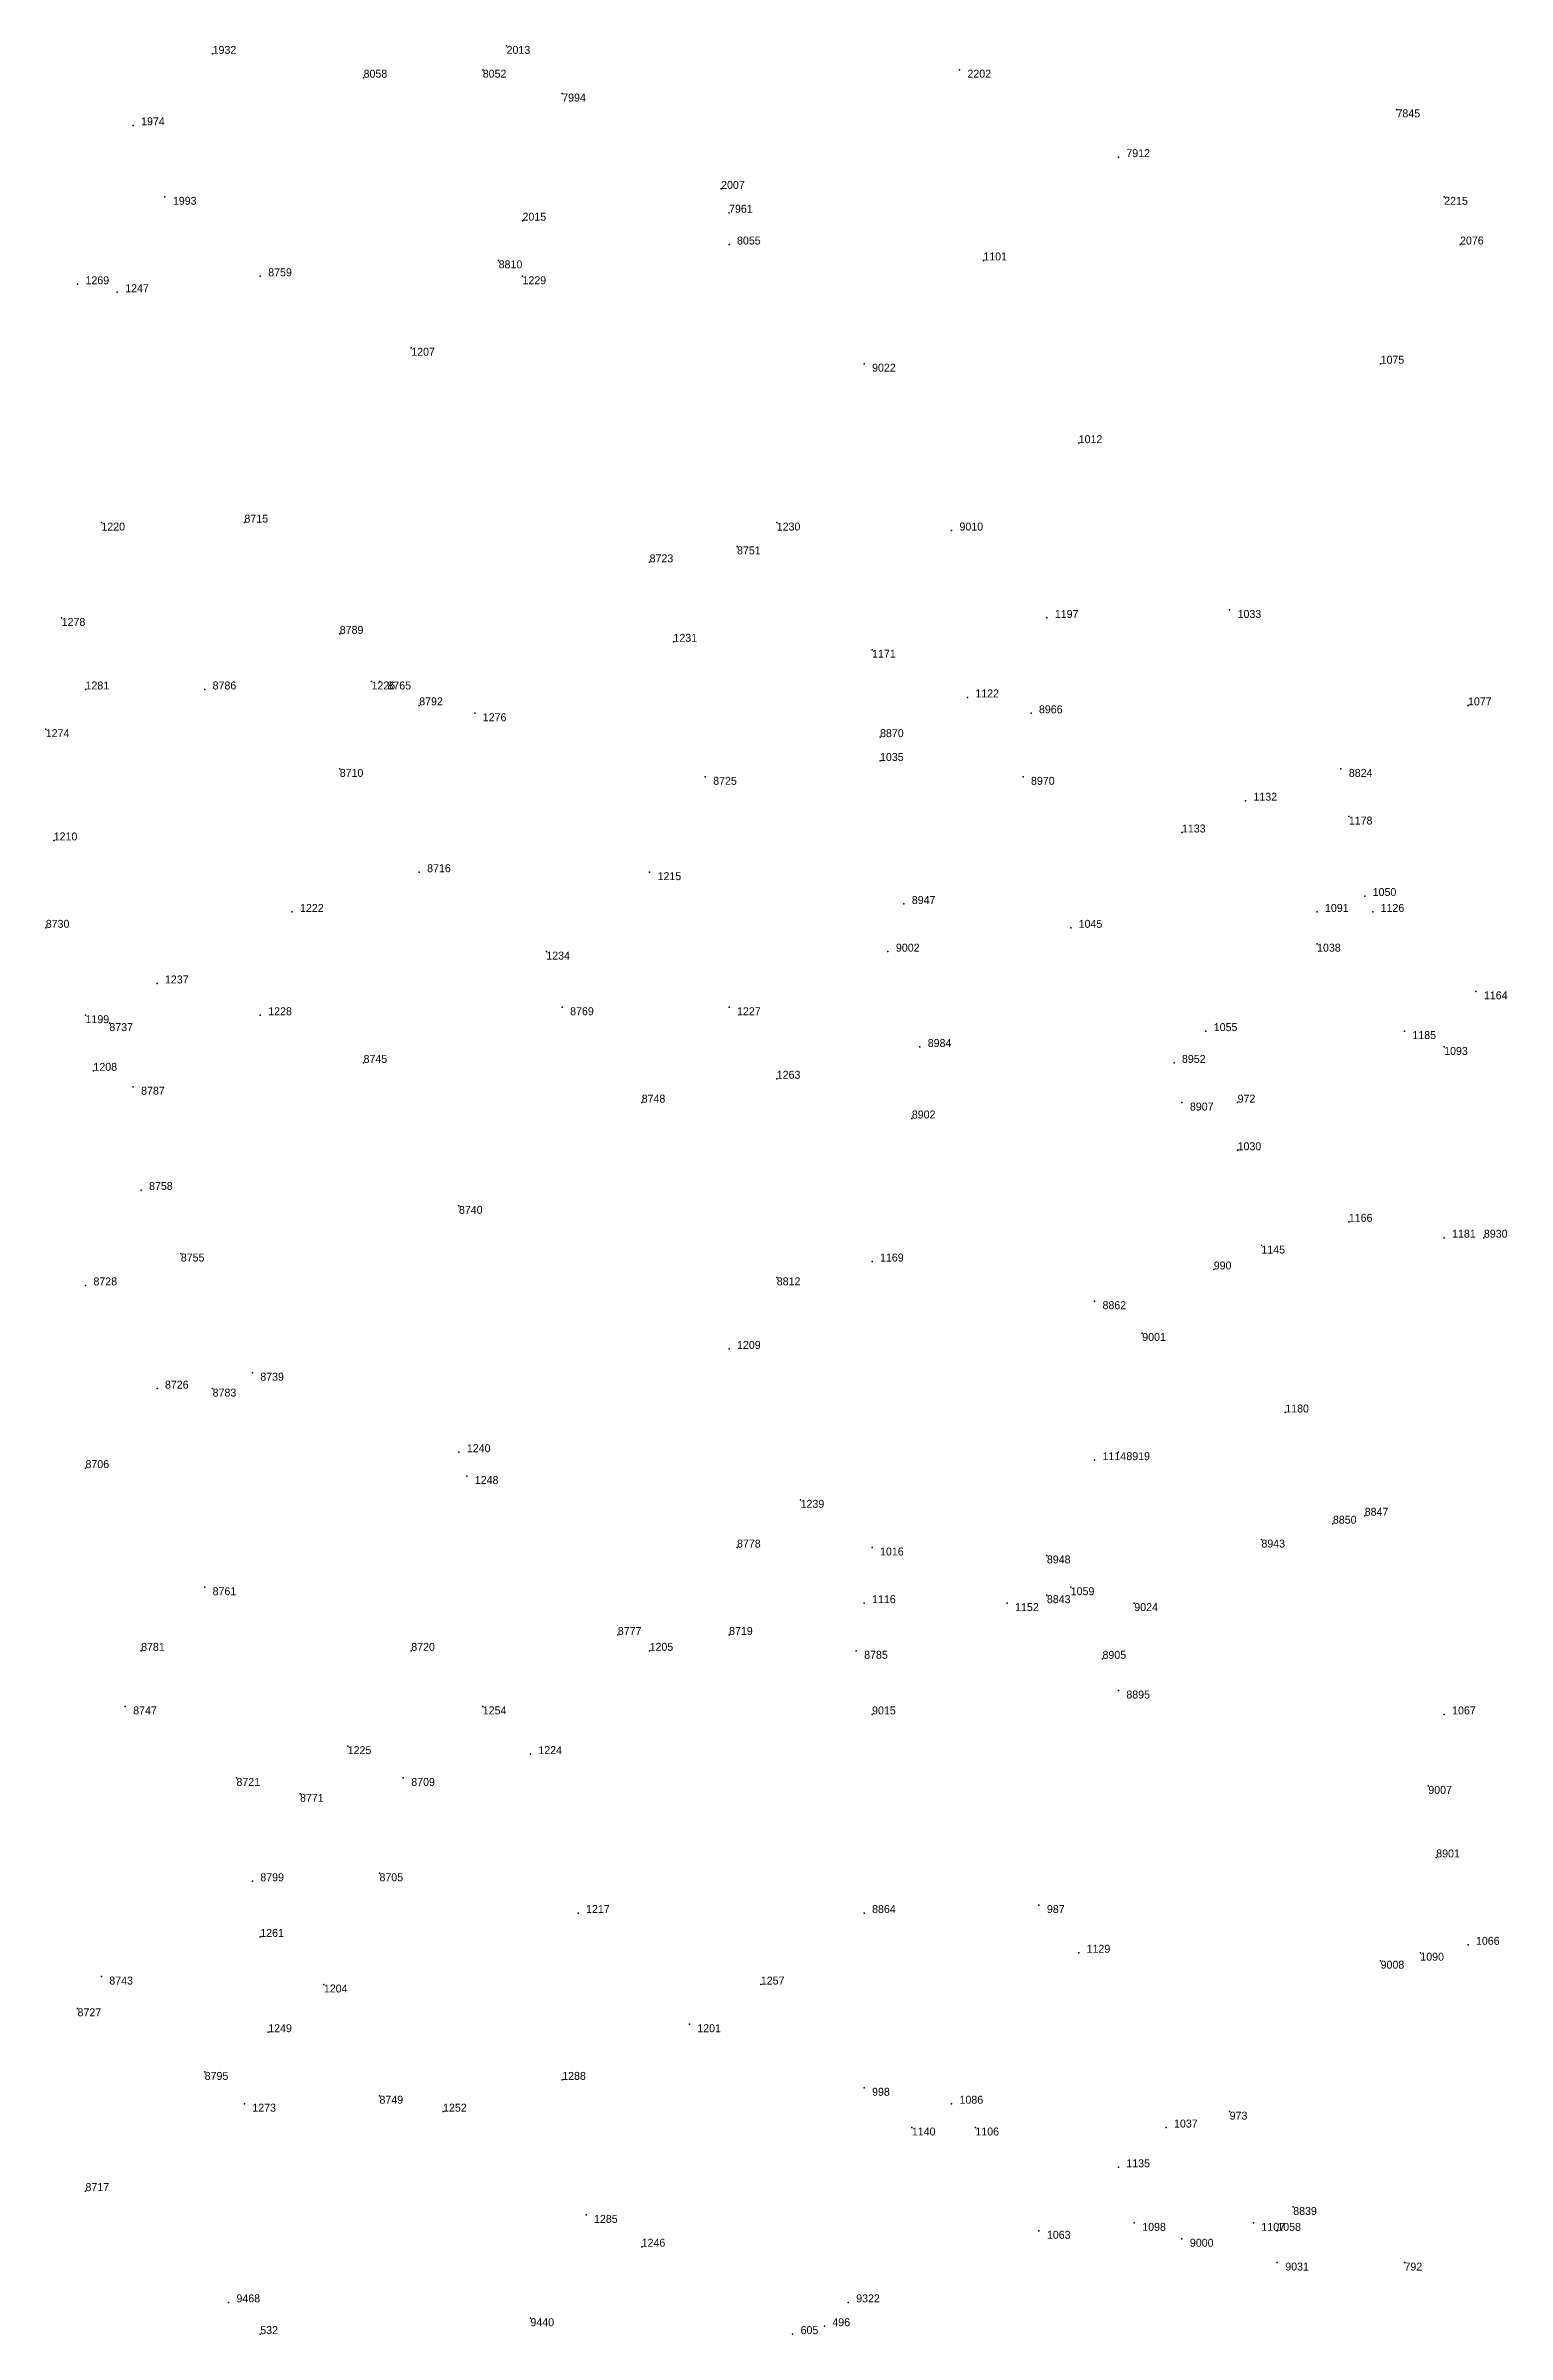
# Model space of a CAD drawing. Extents: x -0.07 to 1.1, y -0.07 to 1.1.
# Drawn here: x 0.655 to 0.8389, y 0.243 to 0.531 of the extents above; entities that cross this region are included whole.
import ezdxf

# ---------------------------------------------------------------- set-up
doc = ezdxf.new("R2010")
doc.units = 0
for name, color, linetype in [('Facilities', 3, 'CONTINUOUS'), ('Normals', 1, 'CONTINUOUS'), ('Source_points', 5, 'CONTINUOUS'), ('Text', 3, 'CONTINUOUS')]:
    doc.layers.add(name, color=color, linetype=linetype)

msp = doc.modelspace()

# ---------------------------------------------------------------- linework, layer by layer
at = {"layer": 'Facilities', "color": 3}
for p in [(0.676, 0.53), (0.713, 0.531), (0.71, 0.528, 1), (0.77, 0.528), (0.695, 0.527, 1), (0.72, 0.525, 1), (0.825, 0.523, 1), (0.666, 0.521), (0.79, 0.517, 1), (0.74, 0.513), (0.67, 0.512), (0.741, 0.51, 1), (0.831, 0.512), (0.715, 0.509), (0.741, 0.506, 1), (0.833, 0.506), (0.682, 0.502, 1), (0.712, 0.504, 1), (0.715, 0.502), (0.773, 0.504), (0.659, 0.501), (0.664, 0.5), (0.701, 0.493), (0.758, 0.491, 1), (0.823, 0.491), (0.785, 0.481), (0.662, 0.471), (0.68, 0.471, 1), (0.747, 0.471), (0.769, 0.47, 1), (0.742, 0.468, 1), (0.731, 0.466, 1), (0.657, 0.459), (0.781, 0.459), (0.804, 0.46), (0.692, 0.457, 1), (0.734, 0.456), (0.759, 0.455), (0.66, 0.45), (0.675, 0.45, 1), (0.696, 0.451), (0.697, 0.451, 1), (0.702, 0.448, 1), (0.709, 0.447), (0.771, 0.449), (0.779, 0.447, 1), (0.834, 0.448), (0.655, 0.445), (0.76, 0.444, 1), (0.76, 0.441), (0.692, 0.44, 1), (0.738, 0.439, 1), (0.778, 0.439, 1), (0.818, 0.44, 1), (0.806, 0.436), (0.819, 0.434), (0.656, 0.431), (0.798, 0.432), (0.702, 0.427, 1), (0.731, 0.427), (0.821, 0.424), (0.686, 0.422), (0.763, 0.423, 1), (0.815, 0.422), (0.822, 0.422), (0.655, 0.42, 1), (0.784, 0.42), (0.815, 0.418), (0.718, 0.417), (0.761, 0.417, 1), (0.669, 0.413), (0.835, 0.412), (0.72, 0.41, 1), (0.741, 0.41), (0.66, 0.409), (0.663, 0.408, 1), (0.682, 0.409), (0.801, 0.407), (0.826, 0.407), (0.765, 0.405, 1), (0.831, 0.405), (0.661, 0.402), (0.695, 0.403, 1), (0.747, 0.401), (0.797, 0.403, 1), (0.666, 0.4, 1), (0.73, 0.398, 1), (0.798, 0.398, 1), (0.805, 0.398), (0.764, 0.396, 1), (0.805, 0.392), (0.667, 0.387, 1), (0.707, 0.385, 1), (0.819, 0.383), (0.831, 0.381), (0.836, 0.381, 1), (0.672, 0.379, 1), (0.759, 0.378), (0.808, 0.38), (0.66, 0.375, 1), (0.747, 0.376, 1), (0.802, 0.377), (0.787, 0.373, 1), (0.793, 0.369, 1), (0.741, 0.367), (0.681, 0.364, 1), (0.669, 0.362, 1), (0.676, 0.362, 1), (0.811, 0.359), (0.66, 0.352, 1), (0.707, 0.354), (0.787, 0.353), (0.79, 0.354, 1), (0.708, 0.351), (0.75, 0.348), (0.821, 0.346, 1), (0.808, 0.343, 1), (0.817, 0.345, 1), (0.742, 0.342, 1), (0.759, 0.342), (0.781, 0.341, 1), (0.675, 0.337, 1), (0.784, 0.337), (0.758, 0.335), (0.776, 0.335), (0.781, 0.336, 1), (0.792, 0.335, 1), (0.667, 0.329, 1), (0.701, 0.329, 1), (0.727, 0.331, 1), (0.731, 0.329), (0.741, 0.331, 1), (0.757, 0.329, 1), (0.788, 0.328, 1), (0.79, 0.324, 1), (0.665, 0.322, 1), (0.71, 0.322), (0.759, 0.321, 1), (0.831, 0.321), (0.693, 0.317), (0.716, 0.316), (0.679, 0.313, 1), (0.7, 0.313, 1), (0.829, 0.312, 1), (0.687, 0.311, 1), (0.83, 0.303, 1), (0.681, 0.3, 1), (0.697, 0.301, 1), (0.78, 0.297), (0.722, 0.296), (0.758, 0.296, 1), (0.682, 0.293), (0.785, 0.291), (0.828, 0.291), (0.834, 0.292), (0.823, 0.29, 1), (0.662, 0.288, 1), (0.69, 0.287), (0.745, 0.287), (0.659, 0.284, 1), (0.683, 0.281), (0.736, 0.282), (0.675, 0.276, 1), (0.72, 0.275), (0.758, 0.274), (0.68, 0.272), (0.697, 0.273, 1), (0.705, 0.271), (0.769, 0.272), (0.804, 0.271), (0.764, 0.269), (0.772, 0.269), (0.796, 0.269), (0.79, 0.264), (0.66, 0.261, 1), (0.723, 0.258), (0.792, 0.257), (0.807, 0.257), (0.812, 0.259, 1), (0.73, 0.254), (0.78, 0.256), (0.798, 0.255, 1), (0.81, 0.256), (0.81, 0.252, 1), (0.826, 0.252), (0.678, 0.247, 1), (0.716, 0.245, 1), (0.756, 0.247, 1), (0.682, 0.243), (0.749, 0.243), (0.753, 0.244)]:
    msp.add_point(p, dxfattribs=at)
at = {"layer": 'Normals', "color": 1}
for p, q in [((0.676, 0.53), (0.676, 0.53, 0.1)), ((0.713, 0.531), (0.713, 0.531, 0.1)), ((0.71, 0.528, 1), (0.71, 0.528, 1.1)), ((0.77, 0.528), (0.77, 0.528, 0.1)), ((0.695, 0.527, 1), (0.695, 0.527, 1.1)), ((0.72, 0.525, 1), (0.72, 0.525, 1.1)), ((0.825, 0.523, 1), (0.825, 0.523, 1.1)), ((0.666, 0.521), (0.666, 0.521, 0.1)), ((0.79, 0.517, 1), (0.79, 0.517, 1.1)), ((0.74, 0.513), (0.74, 0.513, 0.1)), ((0.67, 0.512), (0.67, 0.512, 0.1)), ((0.741, 0.51, 1), (0.741, 0.51, 1.1)), ((0.831, 0.512), (0.831, 0.512, 0.1)), ((0.715, 0.509), (0.715, 0.509, 0.1)), ((0.741, 0.506, 1), (0.741, 0.506, 1.1)), ((0.833, 0.506), (0.833, 0.506, 0.1)), ((0.682, 0.502, 1), (0.682, 0.502, 1.1)), ((0.712, 0.504, 1), (0.712, 0.504, 1.1)), ((0.715, 0.502), (0.715, 0.502, 0.1)), ((0.773, 0.504), (0.773, 0.504, 0.1)), ((0.659, 0.501), (0.659, 0.501, 0.1)), ((0.664, 0.5), (0.664, 0.5, 0.1)), ((0.701, 0.493), (0.701, 0.493, 0.1)), ((0.758, 0.491, 1), (0.758, 0.491, 1.1)), ((0.823, 0.491), (0.823, 0.491, 0.1)), ((0.785, 0.481), (0.785, 0.481, 0.1)), ((0.662, 0.471), (0.662, 0.471, 0.1)), ((0.68, 0.471, 1), (0.68, 0.471, 1.1)), ((0.747, 0.471), (0.747, 0.471, 0.1)), ((0.769, 0.47, 1), (0.769, 0.47, 1.1)), ((0.742, 0.468, 1), (0.742, 0.468, 1.1)), ((0.731, 0.466, 1), (0.731, 0.466, 1.1)), ((0.657, 0.459), (0.657, 0.459, 0.1)), ((0.781, 0.459), (0.781, 0.459, 0.1)), ((0.804, 0.46), (0.804, 0.46, 0.1)), ((0.692, 0.457, 1), (0.692, 0.457, 1.1)), ((0.734, 0.456), (0.734, 0.456, 0.1)), ((0.759, 0.455), (0.759, 0.455, 0.1)), ((0.66, 0.45), (0.66, 0.45, 0.1)), ((0.675, 0.45, 1), (0.675, 0.45, 1.1)), ((0.696, 0.451), (0.696, 0.451, 0.1)), ((0.697, 0.451, 1), (0.697, 0.451, 1.1)), ((0.702, 0.448, 1), (0.702, 0.448, 1.1)), ((0.709, 0.447), (0.709, 0.447, 0.1)), ((0.771, 0.449), (0.771, 0.449, 0.1)), ((0.779, 0.447, 1), (0.779, 0.447, 1.1)), ((0.834, 0.448), (0.834, 0.448, 0.1)), ((0.655, 0.445), (0.655, 0.445, 0.1)), ((0.76, 0.444, 1), (0.76, 0.444, 1.1)), ((0.76, 0.441), (0.76, 0.441, 0.1)), ((0.692, 0.44, 1), (0.692, 0.44, 1.1)), ((0.738, 0.439, 1), (0.738, 0.439, 1.1)), ((0.778, 0.439, 1), (0.778, 0.439, 1.1)), ((0.818, 0.44, 1), (0.818, 0.44, 1.1)), ((0.806, 0.436), (0.806, 0.436, 0.1)), ((0.819, 0.434), (0.819, 0.434, 0.1)), ((0.656, 0.431), (0.656, 0.431, 0.1)), ((0.798, 0.432), (0.798, 0.432, 0.1)), ((0.702, 0.427, 1), (0.702, 0.427, 1.1)), ((0.731, 0.427), (0.731, 0.427, 0.1)), ((0.821, 0.424), (0.821, 0.424, 0.1)), ((0.686, 0.422), (0.686, 0.422, 0.1)), ((0.763, 0.423, 1), (0.763, 0.423, 1.1)), ((0.815, 0.422), (0.815, 0.422, 0.1)), ((0.822, 0.422), (0.822, 0.422, 0.1)), ((0.655, 0.42, 1), (0.655, 0.42, 1.1)), ((0.784, 0.42), (0.784, 0.42, 0.1)), ((0.815, 0.418), (0.815, 0.418, 0.1)), ((0.718, 0.417), (0.718, 0.417, 0.1)), ((0.761, 0.417, 1), (0.761, 0.417, 1.1)), ((0.669, 0.413), (0.669, 0.413, 0.1)), ((0.835, 0.412), (0.835, 0.412, 0.1)), ((0.72, 0.41, 1), (0.72, 0.41, 1.1)), ((0.741, 0.41), (0.741, 0.41, 0.1)), ((0.66, 0.409), (0.66, 0.409, 0.1)), ((0.663, 0.408, 1), (0.663, 0.408, 1.1)), ((0.682, 0.409), (0.682, 0.409, 0.1)), ((0.801, 0.407), (0.801, 0.407, 0.1)), ((0.826, 0.407), (0.826, 0.407, 0.1)), ((0.765, 0.405, 1), (0.765, 0.405, 1.1)), ((0.831, 0.405), (0.831, 0.405, 0.1)), ((0.661, 0.402), (0.661, 0.402, 0.1)), ((0.695, 0.403, 1), (0.695, 0.403, 1.1)), ((0.747, 0.401), (0.747, 0.401, 0.1)), ((0.797, 0.403, 1), (0.797, 0.403, 1.1)), ((0.666, 0.4, 1), (0.666, 0.4, 1.1)), ((0.73, 0.398, 1), (0.73, 0.398, 1.1)), ((0.798, 0.398, 1), (0.798, 0.398, 1.1)), ((0.805, 0.398), (0.805, 0.398, 0.1)), ((0.764, 0.396, 1), (0.764, 0.396, 1.1)), ((0.805, 0.392), (0.805, 0.392, 0.1)), ((0.667, 0.387, 1), (0.667, 0.387, 1.1)), ((0.707, 0.385, 1), (0.707, 0.385, 1.1)), ((0.819, 0.383), (0.819, 0.383, 0.1)), ((0.831, 0.381), (0.831, 0.381, 0.1)), ((0.836, 0.381, 1), (0.836, 0.381, 1.1)), ((0.672, 0.379, 1), (0.672, 0.379, 1.1)), ((0.759, 0.378), (0.759, 0.378, 0.1)), ((0.808, 0.38), (0.808, 0.38, 0.1)), ((0.66, 0.375, 1), (0.66, 0.375, 1.1)), ((0.747, 0.376, 1), (0.747, 0.376, 1.1)), ((0.802, 0.377), (0.802, 0.377, 0.1)), ((0.787, 0.373, 1), (0.787, 0.373, 1.1)), ((0.793, 0.369, 1), (0.793, 0.369, 1.1)), ((0.741, 0.367), (0.741, 0.367, 0.1)), ((0.681, 0.364, 1), (0.681, 0.364, 1.1)), ((0.669, 0.362, 1), (0.669, 0.362, 1.1)), ((0.676, 0.362, 1), (0.676, 0.362, 1.1)), ((0.811, 0.359), (0.811, 0.359, 0.1)), ((0.66, 0.352, 1), (0.66, 0.352, 1.1)), ((0.707, 0.354), (0.707, 0.354, 0.1)), ((0.787, 0.353), (0.787, 0.353, 0.1)), ((0.79, 0.354, 1), (0.79, 0.354, 1.1)), ((0.708, 0.351), (0.708, 0.351, 0.1)), ((0.75, 0.348), (0.75, 0.348, 0.1)), ((0.821, 0.346, 1), (0.821, 0.346, 1.1)), ((0.808, 0.343, 1), (0.808, 0.343, 1.1)), ((0.817, 0.345, 1), (0.817, 0.345, 1.1)), ((0.742, 0.342, 1), (0.742, 0.342, 1.1)), ((0.759, 0.342), (0.759, 0.342, 0.1)), ((0.781, 0.341, 1), (0.781, 0.341, 1.1)), ((0.675, 0.337, 1), (0.675, 0.337, 1.1)), ((0.784, 0.337), (0.784, 0.337, 0.1)), ((0.758, 0.335), (0.758, 0.335, 0.1)), ((0.776, 0.335), (0.776, 0.335, 0.1)), ((0.781, 0.336, 1), (0.781, 0.336, 1.1)), ((0.792, 0.335, 1), (0.792, 0.335, 1.1)), ((0.667, 0.329, 1), (0.667, 0.329, 1.1)), ((0.701, 0.329, 1), (0.701, 0.329, 1.1)), ((0.727, 0.331, 1), (0.727, 0.331, 1.1)), ((0.731, 0.329), (0.731, 0.329, 0.1)), ((0.741, 0.331, 1), (0.741, 0.331, 1.1)), ((0.757, 0.329, 1), (0.757, 0.329, 1.1)), ((0.788, 0.328, 1), (0.788, 0.328, 1.1)), ((0.79, 0.324, 1), (0.79, 0.324, 1.1)), ((0.665, 0.322, 1), (0.665, 0.322, 1.1)), ((0.71, 0.322), (0.71, 0.322, 0.1)), ((0.759, 0.321, 1), (0.759, 0.321, 1.1)), ((0.831, 0.321), (0.831, 0.321, 0.1)), ((0.693, 0.317), (0.693, 0.317, 0.1)), ((0.716, 0.316), (0.716, 0.316, 0.1)), ((0.679, 0.313, 1), (0.679, 0.313, 1.1)), ((0.7, 0.313, 1), (0.7, 0.313, 1.1)), ((0.829, 0.312, 1), (0.829, 0.312, 1.1)), ((0.687, 0.311, 1), (0.687, 0.311, 1.1)), ((0.83, 0.303, 1), (0.83, 0.303, 1.1)), ((0.681, 0.3, 1), (0.681, 0.3, 1.1)), ((0.697, 0.301, 1), (0.697, 0.301, 1.1)), ((0.78, 0.297), (0.78, 0.297, 0.1)), ((0.722, 0.296), (0.722, 0.296, 0.1)), ((0.758, 0.296, 1), (0.758, 0.296, 1.1)), ((0.682, 0.293), (0.682, 0.293, 0.1)), ((0.785, 0.291), (0.785, 0.291, 0.1)), ((0.828, 0.291), (0.828, 0.291, 0.1)), ((0.834, 0.292), (0.834, 0.292, 0.1)), ((0.823, 0.29, 1), (0.823, 0.29, 1.1)), ((0.662, 0.288, 1), (0.662, 0.288, 1.1)), ((0.69, 0.287), (0.69, 0.287, 0.1)), ((0.745, 0.287), (0.745, 0.287, 0.1)), ((0.659, 0.284, 1), (0.659, 0.284, 1.1)), ((0.683, 0.281), (0.683, 0.281, 0.1)), ((0.736, 0.282), (0.736, 0.282, 0.1)), ((0.675, 0.276, 1), (0.675, 0.276, 1.1)), ((0.72, 0.275), (0.72, 0.275, 0.1)), ((0.758, 0.274), (0.758, 0.274, 0.1)), ((0.68, 0.272), (0.68, 0.272, 0.1)), ((0.697, 0.273, 1), (0.697, 0.273, 1.1)), ((0.705, 0.271), (0.705, 0.271, 0.1)), ((0.769, 0.272), (0.769, 0.272, 0.1)), ((0.804, 0.271), (0.804, 0.271, 0.1)), ((0.764, 0.269), (0.764, 0.269, 0.1)), ((0.772, 0.269), (0.772, 0.269, 0.1)), ((0.796, 0.269), (0.796, 0.269, 0.1)), ((0.79, 0.264), (0.79, 0.264, 0.1)), ((0.66, 0.261, 1), (0.66, 0.261, 1.1)), ((0.723, 0.258), (0.723, 0.258, 0.1)), ((0.792, 0.257), (0.792, 0.257, 0.1)), ((0.807, 0.257), (0.807, 0.257, 0.1)), ((0.812, 0.259, 1), (0.812, 0.259, 1.1)), ((0.73, 0.254), (0.73, 0.254, 0.1)), ((0.78, 0.256), (0.78, 0.256, 0.1)), ((0.798, 0.255, 1), (0.798, 0.255, 1.1)), ((0.81, 0.256), (0.81, 0.256, 0.1)), ((0.81, 0.252, 1), (0.81, 0.252, 1.1)), ((0.826, 0.252), (0.826, 0.252, 0.1)), ((0.678, 0.247, 1), (0.678, 0.247, 1.1)), ((0.716, 0.245, 1), (0.716, 0.245, 1.1)), ((0.756, 0.247, 1), (0.756, 0.247, 1.1)), ((0.682, 0.243), (0.682, 0.243, 0.1)), ((0.749, 0.243), (0.749, 0.243, 0.1)), ((0.753, 0.244), (0.753, 0.244, 0.1))]:
    msp.add_line(p, q, dxfattribs=at)
at = {"layer": 'Source_points', "color": 5}
for p in [(0.676, 0.53), (0.713, 0.531), (0.71, 0.528, 1), (0.77, 0.528), (0.695, 0.527, 1), (0.72, 0.525, 1), (0.825, 0.523, 1), (0.666, 0.521), (0.79, 0.517, 1), (0.74, 0.513), (0.67, 0.512), (0.741, 0.51, 1), (0.831, 0.512), (0.715, 0.509), (0.741, 0.506, 1), (0.833, 0.506), (0.682, 0.502, 1), (0.712, 0.504, 1), (0.715, 0.502), (0.773, 0.504), (0.659, 0.501), (0.664, 0.5), (0.701, 0.493), (0.758, 0.491, 1), (0.823, 0.491), (0.785, 0.481), (0.662, 0.471), (0.68, 0.471, 1), (0.747, 0.471), (0.769, 0.47, 1), (0.742, 0.468, 1), (0.731, 0.466, 1), (0.657, 0.459), (0.781, 0.459), (0.804, 0.46), (0.692, 0.457, 1), (0.734, 0.456), (0.759, 0.455), (0.66, 0.45), (0.675, 0.45, 1), (0.696, 0.451), (0.697, 0.451, 1), (0.702, 0.448, 1), (0.709, 0.447), (0.771, 0.449), (0.779, 0.447, 1), (0.834, 0.448), (0.655, 0.445), (0.76, 0.444, 1), (0.76, 0.441), (0.692, 0.44, 1), (0.738, 0.439, 1), (0.778, 0.439, 1), (0.818, 0.44, 1), (0.806, 0.436), (0.819, 0.434), (0.656, 0.431), (0.798, 0.432), (0.702, 0.427, 1), (0.731, 0.427), (0.821, 0.424), (0.686, 0.422), (0.763, 0.423, 1), (0.815, 0.422), (0.822, 0.422), (0.655, 0.42, 1), (0.784, 0.42), (0.815, 0.418), (0.718, 0.417), (0.761, 0.417, 1), (0.669, 0.413), (0.835, 0.412), (0.72, 0.41, 1), (0.741, 0.41), (0.66, 0.409), (0.663, 0.408, 1), (0.682, 0.409), (0.801, 0.407), (0.826, 0.407), (0.765, 0.405, 1), (0.831, 0.405), (0.661, 0.402), (0.695, 0.403, 1), (0.747, 0.401), (0.797, 0.403, 1), (0.666, 0.4, 1), (0.73, 0.398, 1), (0.798, 0.398, 1), (0.805, 0.398), (0.764, 0.396, 1), (0.805, 0.392), (0.667, 0.387, 1), (0.707, 0.385, 1), (0.819, 0.383), (0.831, 0.381), (0.836, 0.381, 1), (0.672, 0.379, 1), (0.759, 0.378), (0.808, 0.38), (0.66, 0.375, 1), (0.747, 0.376, 1), (0.802, 0.377), (0.787, 0.373, 1), (0.793, 0.369, 1), (0.741, 0.367), (0.681, 0.364, 1), (0.669, 0.362, 1), (0.676, 0.362, 1), (0.811, 0.359), (0.66, 0.352, 1), (0.707, 0.354), (0.787, 0.353), (0.79, 0.354, 1), (0.708, 0.351), (0.75, 0.348), (0.821, 0.346, 1), (0.808, 0.343, 1), (0.817, 0.345, 1), (0.742, 0.342, 1), (0.759, 0.342), (0.781, 0.341, 1), (0.675, 0.337, 1), (0.784, 0.337), (0.758, 0.335), (0.776, 0.335), (0.781, 0.336, 1), (0.792, 0.335, 1), (0.667, 0.329, 1), (0.701, 0.329, 1), (0.727, 0.331, 1), (0.731, 0.329), (0.741, 0.331, 1), (0.757, 0.329, 1), (0.788, 0.328, 1), (0.79, 0.324, 1), (0.665, 0.322, 1), (0.71, 0.322), (0.759, 0.321, 1), (0.831, 0.321), (0.693, 0.317), (0.716, 0.316), (0.679, 0.313, 1), (0.7, 0.313, 1), (0.829, 0.312, 1), (0.687, 0.311, 1), (0.83, 0.303, 1), (0.681, 0.3, 1), (0.697, 0.301, 1), (0.78, 0.297), (0.722, 0.296), (0.758, 0.296, 1), (0.682, 0.293), (0.785, 0.291), (0.828, 0.291), (0.834, 0.292), (0.823, 0.29, 1), (0.662, 0.288, 1), (0.69, 0.287), (0.745, 0.287), (0.659, 0.284, 1), (0.683, 0.281), (0.736, 0.282), (0.675, 0.276, 1), (0.72, 0.275), (0.758, 0.274), (0.68, 0.272), (0.697, 0.273, 1), (0.705, 0.271), (0.769, 0.272), (0.804, 0.271), (0.764, 0.269), (0.772, 0.269), (0.796, 0.269), (0.79, 0.264), (0.66, 0.261, 1), (0.723, 0.258), (0.792, 0.257), (0.807, 0.257), (0.812, 0.259, 1), (0.73, 0.254), (0.78, 0.256), (0.798, 0.255, 1), (0.81, 0.256), (0.81, 0.252, 1), (0.826, 0.252), (0.678, 0.247, 1), (0.716, 0.245, 1), (0.756, 0.247, 1), (0.682, 0.243), (0.749, 0.243), (0.753, 0.244)]:
    msp.add_point(p, dxfattribs=at)

# ---------------------------------------------------------------- texts
at = {"layer": 'Text', "color": 3}
for s, p in [('1932', (0.676, 0.53)), ('2013', (0.713, 0.53)), ('8058', (0.695, 0.527, 1)), ('8052', (0.71, 0.527, 1)), ('2202', (0.771, 0.527)), ('7994', (0.72, 0.524, 1)), ('1974', (0.667, 0.521)), ('7845', (0.825, 0.522, 1)), ('7912', (0.791, 0.517, 1)), ('2007', (0.74, 0.513)), ('1993', (0.671, 0.511)), ('2015', (0.715, 0.509)), ('7961', (0.741, 0.51, 1)), ('2215', (0.831, 0.511)), ('8055', (0.742, 0.506, 1)), ('2076', (0.833, 0.506)), ('1101', (0.773, 0.504)), ('1269', (0.66, 0.501)), ('8759', (0.683, 0.502, 1)), ('8810', (0.712, 0.503, 1)), ('1229', (0.715, 0.501)), ('1247', (0.665, 0.5)), ('1207', (0.701, 0.492)), ('9022', (0.759, 0.49, 1)), ('1075', (0.823, 0.491)), ('1012', (0.785, 0.481)), ('1220', (0.662, 0.47)), ('8715', (0.68, 0.471, 1)), ('1230', (0.747, 0.47)), ('9010', (0.77, 0.47, 1)), ('8723', (0.731, 0.466, 1)), ('8751', (0.742, 0.467, 1)), ('1278', (0.657, 0.458)), ('8789', (0.692, 0.457, 1)), ('1197', (0.782, 0.459)), ('1033', (0.805, 0.459)), ('1231', (0.734, 0.456)), ('1171', (0.759, 0.454)), ('1281', (0.66, 0.45)), ('8786', (0.676, 0.45, 1)), ('1226', (0.696, 0.45)), ('8765', (0.698, 0.45, 1)), ('1122', (0.772, 0.449)), ('8792', (0.702, 0.448, 1)), ('1276', (0.71, 0.446)), ('8966', (0.78, 0.447, 1)), ('1077', (0.834, 0.448)), ('1274', (0.655, 0.444)), ('8870', (0.76, 0.444, 1)), ('1035', (0.76, 0.441)), ('8710', (0.692, 0.439, 1)), ('8725', (0.739, 0.438, 1)), ('8970', (0.779, 0.438, 1)), ('8824', (0.819, 0.439, 1)), ('1132', (0.807, 0.436)), ('1133', (0.798, 0.432)), ('1178', (0.819, 0.433)), ('1210', (0.656, 0.431)), ('8716', (0.703, 0.427, 1)), ('1215', (0.732, 0.426)), ('8947', (0.764, 0.423, 1)), ('1050', (0.822, 0.424)), ('8730', (0.655, 0.42, 1)), ('1222', (0.687, 0.422)), ('1045', (0.785, 0.42)), ('1091', (0.816, 0.422)), ('1126', (0.823, 0.422)), ('9002', (0.762, 0.417, 1)), ('1038', (0.815, 0.417)), ('1234', (0.718, 0.416)), ('1237', (0.67, 0.413)), ('1164', (0.836, 0.411)), ('1199', (0.66, 0.408)), ('1228', (0.683, 0.409)), ('8769', (0.721, 0.409, 1)), ('1227', (0.742, 0.409)), ('8737', (0.663, 0.407, 1)), ('1055', (0.802, 0.407)), ('1185', (0.827, 0.406)), ('8745', (0.695, 0.403, 1)), ('8984', (0.766, 0.405, 1)), ('8952', (0.798, 0.403, 1)), ('1093', (0.831, 0.404)), ('1208', (0.661, 0.402)), ('1263', (0.747, 0.401)), ('8787', (0.667, 0.399, 1)), ('8748', (0.73, 0.398, 1)), ('8907', (0.799, 0.397, 1)), ('972', (0.805, 0.398)), ('8902', (0.764, 0.396, 1)), ('1030', (0.805, 0.392)), ('8758', (0.668, 0.387, 1)), ('8740', (0.707, 0.384, 1)), ('1166', (0.819, 0.383)), ('1181', (0.832, 0.381)), ('8930', (0.836, 0.381, 1)), ('8755', (0.672, 0.378, 1)), ('1169', (0.76, 0.378)), ('990', (0.802, 0.377)), ('1145', (0.808, 0.379)), ('8728', (0.661, 0.375, 1)), ('8812', (0.747, 0.375, 1)), ('8862', (0.788, 0.372, 1)), ('9001', (0.793, 0.368, 1)), ('1209', (0.742, 0.367)), ('8726', (0.67, 0.362, 1)), ('8739', (0.682, 0.363, 1)), ('8783', (0.676, 0.361, 1)), ('1180', (0.811, 0.359)), ('1240', (0.708, 0.354)), ('8706', (0.66, 0.352, 1)), ('1114', (0.788, 0.353)), ('8919', (0.791, 0.353, 1)), ('1248', (0.709, 0.35)), ('1239', (0.75, 0.347)), ('8850', (0.817, 0.345, 1)), ('8847', (0.821, 0.346, 1)), ('8778', (0.742, 0.342, 1)), ('8943', (0.808, 0.342, 1)), ('1016', (0.76, 0.341)), ('8948', (0.781, 0.34, 1)), ('8761', (0.676, 0.336, 1)), ('1059', (0.784, 0.336)), ('1116', (0.759, 0.335)), ('1152', (0.777, 0.334)), ('8843', (0.781, 0.335, 1)), ('9024', (0.792, 0.334, 1)), ('8777', (0.727, 0.331, 1)), ('8719', (0.741, 0.331, 1)), ('8781', (0.667, 0.329, 1)), ('8720', (0.701, 0.329, 1)), ('1205', (0.731, 0.329)), ('8785', (0.758, 0.328, 1)), ('8905', (0.788, 0.328, 1)), ('8895', (0.791, 0.323, 1)), ('8747', (0.666, 0.321, 1)), ('1254', (0.71, 0.321)), ('9015', (0.759, 0.321, 1)), ('1067', (0.832, 0.321)), ('1225', (0.693, 0.316)), ('1224', (0.717, 0.316)), ('8721', (0.679, 0.312, 1)), ('8709', (0.701, 0.312, 1)), ('9007', (0.829, 0.311, 1)), ('8771', (0.687, 0.31, 1)), ('8901', (0.83, 0.303, 1)), ('8799', (0.682, 0.3, 1)), ('8705', (0.697, 0.3, 1)), ('1217', (0.723, 0.296)), ('8864', (0.759, 0.296, 1)), ('987', (0.781, 0.296)), ('1261', (0.682, 0.293)), ('1129', (0.786, 0.291)), ('1090', (0.828, 0.29)), ('1066', (0.835, 0.292)), ('9008', (0.823, 0.289, 1)), ('8743', (0.663, 0.287, 1)), ('1204', (0.69, 0.286)), ('1257', (0.745, 0.287)), ('8727', (0.659, 0.283, 1)), ('1249', (0.683, 0.281)), ('1201', (0.737, 0.281)), ('8795', (0.675, 0.275, 1)), ('1288', (0.72, 0.275)), ('998', (0.759, 0.273)), ('1273', (0.681, 0.271)), ('8749', (0.697, 0.272, 1)), ('1252', (0.705, 0.271)), ('1086', (0.77, 0.272)), ('973', (0.804, 0.27)), ('1140', (0.764, 0.268)), ('1106', (0.772, 0.268)), ('1037', (0.797, 0.269)), ('1135', (0.791, 0.264)), ('8717', (0.66, 0.261, 1)), ('1285', (0.724, 0.257)), ('1098', (0.793, 0.256)), ('1107', (0.808, 0.256)), ('1058', (0.81, 0.256)), ('8839', (0.812, 0.258, 1)), ('1246', (0.73, 0.254)), ('1063', (0.781, 0.255)), ('9000', (0.799, 0.254, 1)), ('9031', (0.811, 0.251, 1)), ('792', (0.826, 0.251)), ('9468', (0.679, 0.247, 1)), ('9322', (0.757, 0.247, 1)), ('9440', (0.716, 0.244, 1)), ('496', (0.754, 0.244)), ('532', (0.682, 0.243)), ('605', (0.75, 0.243))]:
    msp.add_text(s, height=0.001, dxfattribs=at).set_placement(p)

doc.saveas('drawing.dxf')
